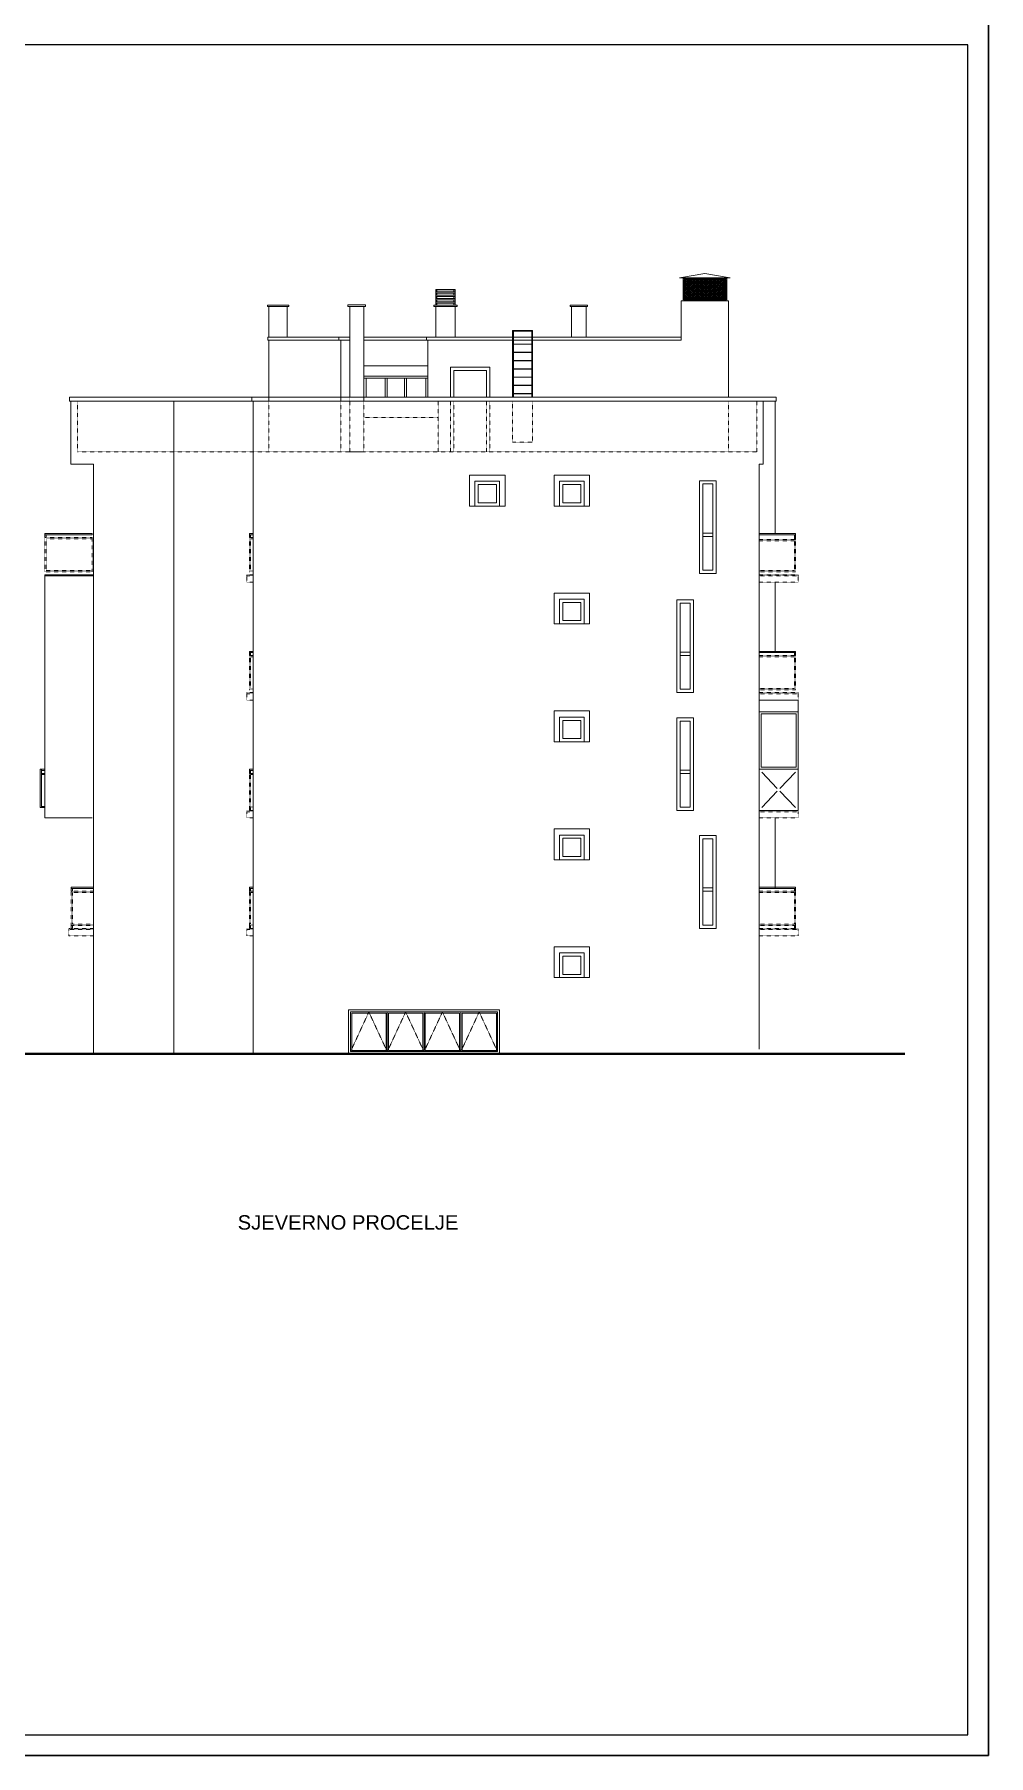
# Model space of a CAD drawing. Header units: millimetres. Extents: x -701 to 470890, y -446843 to -116129.
# Drawn here: x 217343 to 219657, y -229228 to -225053 of the extents above; entities that cross this region are included whole.
import ezdxf

# ---------------------------------------------------------------- set-up
doc = ezdxf.new("R2010")
doc.units = ezdxf.units.MM
doc.linetypes.add('ACAD_ISO03W100', pattern=[30, 12, -18])
doc.linetypes.add('HIDDEN', pattern=[0.375, 0.25, -0.125])
doc.layers.get('0').update_dxf_attribs({"lineweight": 0})
doc.layers.add('05-podgled-tanko', color=144, linetype='HIDDEN', lineweight=0)
doc.layers.add('09-oznaka stavke', color=1, linetype='Continuous', lineweight=0)
doc.layers.add('Kucni_broj', color=2, linetype='Continuous', plot=False)
doc.layers.add('SAST_Linija sastavnice', color=255, linetype='Continuous', plot=False)
doc.styles.add('tahoma10', font='tahoma.ttf', dxfattribs={"height": 2})

msp = doc.modelspace()

# ---------------------------------------------------------------- hatches: boundary and pattern name
at = {"layer": '05-podgled-tanko', "linetype": 'ByBlock', "ltscale": 5}
h = msp.add_hatch(dxfattribs=at)
h.set_pattern_fill('ANSI37', color=256)
h.set_pattern_definition([(45, (11337.017, -13346.2995), (-2.24506403, 2.24506403), []), (135, (11337.017, -13346.2995), (-2.24506403, -2.24506403), [])])
h.paths.add_polyline_path([(219019.68, -225696.27), (218919.01, -225696.27), (218919.01, -225647.6), (219019.68, -225647.6)])

# ---------------------------------------------------------------- linework, layer by layer
for points in [[(219030.49, -225642.94), (218907.5, -225642.94), (218907.5, -225642.94), (218968.99, -225632.43), (219030.49, -225642.94)], [(219022.68, -225699.27), (218916.01, -225699.27), (218916.01, -225644.6), (219022.68, -225644.6)], [(219019.68, -225696.27), (218919.01, -225696.27), (218919.01, -225647.6), (219019.68, -225647.6)], [(218363.34, -225671.22), (218316.34, -225671.22), (218316.34, -225672.31), (218363.34, -225672.31)], [(218316.34, -225672.31), (218319.32, -225672.31), (218319.32, -225677.13), (218316.34, -225677.13)], [(218363.34, -225677.13), (218316.34, -225677.13), (218316.34, -225680.34), (218363.34, -225680.34)], [(218316.34, -225680.34), (218319.32, -225680.34), (218319.32, -225685.17), (218316.34, -225685.17)], [(218363.34, -225685.17), (218316.34, -225685.17), (218316.34, -225688.38), (218363.34, -225688.38)], [(218316.34, -225688.38), (218319.32, -225688.38), (218319.32, -225693.2), (218316.34, -225693.2)], [(218363.34, -225693.2), (218316.34, -225693.2), (218316.34, -225696.41), (218363.34, -225696.41)], [(218316.34, -225696.41), (218319.32, -225696.41), (218319.32, -225701.24), (218316.34, -225701.24)], [(218363.34, -225672.31), (218360.36, -225672.31), (218360.36, -225677.13), (218363.34, -225677.13)], [(218363.34, -225680.34), (218360.36, -225680.34), (218360.36, -225685.17), (218363.34, -225685.17)], [(218363.34, -225688.38), (218360.36, -225688.38), (218360.36, -225693.2), (218363.34, -225693.2)], [(218363.34, -225696.41), (218360.36, -225696.41), (218360.36, -225701.24), (218363.34, -225701.24)], [(217960.18, -225709.27), (217908.32, -225709.27), (217908.32, -225712.36), (217960.18, -225712.36)], [(217911.34, -225787.27), (217956.34, -225787.27), (217956.34, -225712.36), (217911.34, -225712.36)], [(218103.31, -225712.36), (218146.13, -225712.36), (218146.13, -225708.35), (218103.31, -225708.35)], [(218368.24, -225709.27), (218312.06, -225709.27), (218312.06, -225712.36), (218368.24, -225712.36)], [(218363.34, -225701.24), (218316.34, -225701.24), (218316.34, -225704.45), (218363.34, -225704.45)], [(218316.34, -225704.45), (218319.32, -225704.45), (218319.32, -225709.27), (218316.34, -225709.27)], [(218363.34, -225704.45), (218360.36, -225704.45), (218360.36, -225709.27), (218363.34, -225709.27)], [(218684.44, -225709.27), (218642.61, -225709.27), (218642.61, -225712.36), (218684.44, -225712.36)], [(218645.34, -225787.27), (218681.34, -225787.27), (218681.34, -225712.36), (218645.34, -225712.36)], [(218504.63, -225803.75), (218549.21, -225803.75), (218549.21, -225804.47), (218504.63, -225804.47)], [(218504.63, -225823.75), (218549.21, -225823.75), (218549.21, -225824.47), (218504.63, -225824.47)], [(218504.63, -225843.75), (218549.21, -225843.75), (218549.21, -225844.47), (218504.63, -225844.47)], [(218504.63, -225863.75), (218549.21, -225863.75), (218549.21, -225864.47), (218504.63, -225864.47)], [(218142.34, -225886.77), (218142.34, -225932.27), (218147.34, -225932.27), (218147.34, -225886.77)], [(218193.97, -225886.77), (218193.97, -225932.27), (218198.97, -225932.27), (218198.97, -225886.77)], [(218245.71, -225886.77), (218245.71, -225932.27), (218240.71, -225932.27), (218240.71, -225886.77)], [(218297.34, -225886.77), (218297.34, -225932.27), (218292.34, -225932.27), (218292.34, -225886.77)], [(218504.63, -225883.75), (218549.21, -225883.75), (218549.21, -225884.47), (218504.63, -225884.47)], [(218504.63, -225903.75), (218549.21, -225903.75), (218549.21, -225904.47), (218504.63, -225904.47)], [(217870.07, -225932.27), (217428.08, -225932.27), (217428.08, -225942.27), (217870.07, -225942.27)], [(219142.16, -225932.27), (217870.07, -225932.27), (217870.07, -225942.27), (219142.16, -225942.27)], [(218504.63, -225923.75), (218549.21, -225923.75), (218549.21, -225924.47), (218504.63, -225924.47)], [(218411.34, -226136.77), (218411.34, -226196.77), (218398.34, -226196.77), (218398.34, -226121.77), (218484.34, -226121.77), (218484.34, -226196.77), (218471.34, -226196.77), (218471.34, -226136.77)], [(218411.34, -226136.77), (218471.34, -226136.77), (218471.34, -226196.77), (218411.34, -226196.77)], [(218419.34, -226144.77), (218463.34, -226144.77), (218463.34, -226188.77), (218419.34, -226188.77)], [(218616.34, -226136.77), (218616.34, -226196.77), (218603.34, -226196.77), (218603.34, -226121.77), (218689.34, -226121.77), (218689.34, -226196.77), (218676.34, -226196.77), (218676.34, -226136.77)], [(218616.34, -226136.77), (218676.34, -226136.77), (218676.34, -226196.77), (218616.34, -226196.77)], [(218624.34, -226144.77), (218668.34, -226144.77), (218668.34, -226188.77), (218624.34, -226188.77)], [(218988.34, -226352.27), (218988.34, -226143.27), (218964.34, -226143.27), (218964.34, -226352.27)], [(217483.34, -226266.27), (217368.34, -226266.27), (217368.34, -226263.27), (217483.34, -226263.27)], [(217371.34, -226273.27), (217368.34, -226273.27), (217368.34, -226266.27), (217371.34, -226266.27)], [(217873.34, -226266.27), (217864.34, -226266.27), (217864.34, -226263.27), (217873.34, -226263.27)], [(217867.34, -226273.27), (217864.34, -226273.27), (217864.34, -226266.27), (217867.34, -226266.27)], [(218988.34, -226270.27), (218964.34, -226270.27), (218964.34, -226262.27), (218988.34, -226262.27)], [(219100.34, -226266.27), (219189.2, -226266.27), (219189.2, -226263.27), (219100.34, -226263.27)], [(219186.2, -226278.27), (219189.2, -226278.27), (219189.2, -226266.27), (219186.2, -226266.27)], [(217368.34, -226366.27), (217486.34, -226366.27), (217486.34, -226363.27), (217368.34, -226363.27)], [(218616.34, -226422.77), (218616.34, -226482.77), (218603.34, -226482.77), (218603.34, -226407.77), (218689.34, -226407.77), (218689.34, -226482.77), (218676.34, -226482.77), (218676.34, -226422.77)], [(218616.34, -226422.77), (218676.34, -226422.77), (218676.34, -226482.77), (218616.34, -226482.77)], [(218624.34, -226430.77), (218668.34, -226430.77), (218668.34, -226474.77), (218624.34, -226474.77)], [(218933.34, -226641.27), (218933.34, -226432.27), (218909.34, -226432.27), (218909.34, -226641.27)], [(217873.34, -226552.27), (217864.34, -226552.27), (217864.34, -226549.27), (217873.34, -226549.27)], [(217867.34, -226559.27), (217864.34, -226559.27), (217864.34, -226552.27), (217867.34, -226552.27)], [(218933.34, -226559.27), (218909.34, -226559.27), (218909.34, -226551.27), (218933.34, -226551.27)], [(219100.34, -226552.27), (219189.2, -226552.27), (219189.2, -226549.27), (219100.34, -226549.27)], [(219186.2, -226559.27), (219189.2, -226559.27), (219189.2, -226552.27), (219186.2, -226552.27)], [(218616.34, -226708.77), (218616.34, -226768.77), (218603.34, -226768.77), (218603.34, -226693.77), (218689.34, -226693.77), (218689.34, -226768.77), (218676.34, -226768.77), (218676.34, -226708.77)], [(219195.2, -226667.27), (219100.34, -226667.27), (219100.34, -226695.85), (219195.2, -226695.85)], [(218616.34, -226708.77), (218676.34, -226708.77), (218676.34, -226768.77), (218616.34, -226768.77)], [(218624.34, -226716.77), (218668.34, -226716.77), (218668.34, -226760.77), (218624.34, -226760.77)], [(218933.34, -226927.27), (218933.34, -226718.27), (218909.34, -226718.27), (218909.34, -226927.27)], [(217360.21, -226928.27), (217357.21, -226928.27), (217357.21, -226835.27), (217360.21, -226835.27)], [(217368.34, -226838.27), (217360.21, -226838.27), (217360.21, -226835.27), (217368.34, -226835.27)], [(217368.34, -226848.27), (217360.21, -226848.27), (217360.21, -226845.27), (217368.34, -226845.27)], [(217873.34, -226838.27), (217864.34, -226838.27), (217864.34, -226835.27), (217873.34, -226835.27)], [(217867.34, -226845.27), (217864.34, -226845.27), (217864.34, -226838.27), (217867.34, -226838.27)], [(218933.34, -226845.27), (218909.34, -226845.27), (218909.34, -226837.27), (218933.34, -226837.27)], [(217368.34, -226925.27), (217360.21, -226925.27), (217360.21, -226928.27), (217368.34, -226928.27)], [(217867.34, -226928.27), (217864.34, -226928.27), (217864.34, -226935.27), (217867.34, -226935.27)], [(218616.34, -226994.77), (218616.34, -227054.77), (218603.34, -227054.77), (218603.34, -226979.77), (218689.34, -226979.77), (218689.34, -227054.77), (218676.34, -227054.77), (218676.34, -226994.77)], [(218616.34, -226994.77), (218676.34, -226994.77), (218676.34, -227054.77), (218616.34, -227054.77)], [(218624.34, -227002.77), (218668.34, -227002.77), (218668.34, -227046.77), (218624.34, -227046.77)], [(218988.34, -227213.27), (218988.34, -227004.27), (218964.34, -227004.27), (218964.34, -227213.27)], [(217486.34, -227124.27), (217432.34, -227124.27), (217432.34, -227121.27), (217486.34, -227121.27)], [(217435.34, -227131.27), (217432.34, -227131.27), (217432.34, -227124.27), (217435.34, -227124.27)], [(217873.34, -227124.27), (217864.34, -227124.27), (217864.34, -227121.27), (217873.34, -227121.27)], [(217867.34, -227131.27), (217864.34, -227131.27), (217864.34, -227124.27), (217867.34, -227124.27)], [(218988.34, -227131.27), (218964.34, -227131.27), (218964.34, -227123.27), (218988.34, -227123.27)], [(219100.34, -227124.27), (219189.2, -227124.27), (219189.2, -227121.27), (219100.34, -227121.27)], [(219186.2, -227131.27), (219189.2, -227131.27), (219189.2, -227124.27), (219186.2, -227124.27)], [(217435.34, -227214.27), (217432.34, -227214.27), (217432.34, -227221.27), (217435.34, -227221.27)], [(217867.34, -227214.27), (217864.34, -227214.27), (217864.34, -227221.27), (217867.34, -227221.27)], [(219186.2, -227214.27), (219189.2, -227214.27), (219189.2, -227221.27), (219186.2, -227221.27)], [(218616.34, -227280.77), (218616.34, -227340.77), (218603.34, -227340.77), (218603.34, -227265.77), (218689.34, -227265.77), (218689.34, -227340.77), (218676.34, -227340.77), (218676.34, -227280.77)], [(218616.34, -227280.77), (218676.34, -227280.77), (218676.34, -227340.77), (218616.34, -227340.77)], [(218624.34, -227288.77), (218668.34, -227288.77), (218668.34, -227332.77), (218624.34, -227332.77)], [(218104.63, -227525.27), (218471.34, -227525.27), (218471.34, -227419.05), (218104.63, -227419.05)], [(218109.63, -227520.27), (218466.34, -227520.27), (218466.34, -227424.05), (218109.63, -227424.05)], [(218198.8, -227424.05), (218109.63, -227424.05), (218109.63, -227520.27), (218198.8, -227520.27)], [(218195.8, -227427.05), (218112.63, -227427.05), (218112.63, -227517.27), (218195.8, -227517.27)], [(218287.98, -227424.05), (218198.8, -227424.05), (218198.8, -227520.27), (218287.98, -227520.27)], [(218284.98, -227427.05), (218201.8, -227427.05), (218201.8, -227517.27), (218284.98, -227517.27)], [(218377.16, -227424.05), (218287.98, -227424.05), (218287.98, -227520.27), (218377.16, -227520.27)], [(218374.16, -227427.05), (218290.98, -227427.05), (218290.98, -227517.27), (218374.16, -227517.27)], [(218466.34, -227424.05), (218377.16, -227424.05), (218377.16, -227520.27), (218466.34, -227520.27)], [(218463.34, -227427.05), (218380.16, -227427.05), (218380.16, -227517.27), (218463.34, -227517.27)]]:
    msp.add_lwpolyline(points, close=True, dxfattribs=at)
for points in [[(218363.34, -225794.54), (218911.34, -225794.54), (218911.34, -225699.27), (219026.34, -225699.27), (219026.34, -225932.27)], [(218142.34, -225932.27), (218142.34, -225712.36), (218108.34, -225712.36), (218108.34, -225932.27)], [(218363.34, -225787.27), (218363.34, -225712.36), (218316.34, -225712.36), (218316.34, -225787.27)], [(218502.63, -225932.27), (218502.63, -225770.81), (218551.21, -225770.81), (218551.21, -225932.27)], [(218504.63, -225932.27), (218504.63, -225772.81), (218549.21, -225772.81), (218549.21, -225932.27)], [(218108.34, -225787.27), (217908.97, -225787.27), (217908.97, -225794.54), (218108.34, -225794.54)], [(217911.34, -225794.54), (217911.34, -225932.27)], [(218086.34, -225794.54), (218081.77, -225794.54), (218081.77, -225787.27)], [(218086.34, -225794.54), (218086.34, -225932.27)], [(218363.34, -225787.27), (218142.34, -225787.27)], [(218142.34, -225794.54), (218363.34, -225794.54)], [(218297.34, -225794.54), (218294.34, -225794.54), (218294.34, -225787.27)], [(218297.34, -225932.27), (218297.34, -225794.54)], [(218911.34, -225787.27), (218363.34, -225787.27)], [(218908.91, -225794.54), (218911.34, -225794.54)], [(218297.34, -225856.77), (218142.34, -225856.77)], [(218352.34, -225932.27), (218352.34, -225860.27), (218447.34, -225860.27), (218447.34, -225932.27)], [(218297.34, -225932.27), (218297.34, -225881.77), (218142.34, -225881.77)], [(218297.34, -225886.77), (218142.34, -225886.77)], [(218360.34, -225932.27), (218360.34, -225868.27), (218439.34, -225868.27), (218439.34, -225932.27)], [(217546.34, -225942.27), (217431.34, -225942.27), (217431.34, -226095.27), (217486.34, -226095.27), (217486.34, -227525.27)], [(217681.34, -225942.27), (217681.34, -227525.27)], [(219100.34, -225942.27), (217873.34, -225942.27)], [(217873.34, -227525.27), (217873.34, -225959.87), (217873.34, -225959.87), (217873.34, -225942.27), (219100.34, -225942.27)], [(218108.34, -225942.27), (218142.34, -225942.27)], [(219100.34, -225942.27), (219110.79, -225942.27), (219110.79, -226095.27), (219100.34, -226095.27), (219100.34, -227514.27)], [(219139.34, -225942.27), (219139.34, -226263.27)], [(218996.34, -226360.27), (218996.34, -226135.27), (218956.34, -226135.27), (218956.34, -226360.27), (218996.34, -226360.27)], [(217486.34, -226366.27), (217368.34, -226366.27), (217368.34, -226953.27), (217483.34, -226953.27)], [(219139.34, -226381.27), (219139.34, -226549.27)], [(218941.34, -226649.27), (218941.34, -226424.27), (218901.34, -226424.27), (218901.34, -226649.27), (218941.34, -226649.27)], [(218941.34, -226935.27), (218941.34, -226710.27), (218901.34, -226710.27), (218901.34, -226935.27), (218941.34, -226935.27)], [(219139.34, -226953.27), (219139.34, -227124.27)], [(218996.34, -227221.27), (218996.34, -226996.27), (218956.34, -226996.27), (218956.34, -227221.27), (218996.34, -227221.27)]]:
    msp.add_lwpolyline(points, dxfattribs=at)
at = {"layer": '05-podgled-tanko', "linetype": 'ACAD_ISO03W100', "ltscale": 0.005}
for points in [[(217447.34, -225942.27), (217447.34, -226065.27), (219094.79, -226065.27), (219094.79, -225942.27)], [(217911.34, -225932.27), (217911.34, -226065.27)], [(218086.34, -225932.27), (218086.34, -226065.27)], [(218322.34, -225982.27), (218322.34, -225942.27)], [(218352.34, -226065.27), (218352.34, -225942.27)], [(218360.34, -225942.27), (218360.34, -226065.27), (218439.34, -226065.27), (218439.34, -225942.27)], [(218447.34, -225942.27), (218447.34, -226065.27)], [(218551.21, -225942.27), (218551.21, -226042.14), (218502.63, -226042.14), (218502.63, -225942.27)], [(219026.34, -225942.27), (219026.34, -226065.27)], [(218322.34, -226065.27), (218322.34, -225982.27), (218142.34, -225982.27)]]:
    msp.add_lwpolyline(points, dxfattribs=at)
at = {"layer": '05-podgled-tanko'}
for points in [[(217966.26, -225942.27), (218104.26, -225942.27)], [(217368.34, -226356.27), (217368.34, -226273.27), (217483.34, -226273.27), (217483.34, -226356.27), (217368.34, -226356.27)], [(217864.34, -226356.27), (217864.34, -226273.27), (217873.34, -226273.27), (217873.34, -226356.27), (217864.34, -226356.27)], [(219189.2, -226356.27), (219189.2, -226278.27), (219100.34, -226278.27), (219100.34, -226356.27), (219189.2, -226356.27)], [(217873.34, -226366.27), (217858.34, -226366.27), (217858.34, -226381.27), (217873.34, -226381.27), (217873.34, -226366.27)], [(219100.34, -226366.27), (219195.2, -226366.27), (219195.2, -226381.27), (219100.34, -226381.27), (219100.34, -226366.27)], [(217864.34, -226642.27), (217864.34, -226559.27), (217873.34, -226559.27), (217873.34, -226642.27), (217864.34, -226642.27)], [(219189.2, -226642.27), (219189.2, -226559.27), (219100.34, -226559.27), (219100.34, -226642.27), (219189.2, -226642.27)], [(217873.34, -226652.27), (217858.34, -226652.27), (217858.34, -226667.27), (217873.34, -226667.27), (217873.34, -226652.27)], [(219100.34, -226652.27), (219195.2, -226652.27), (219195.2, -226667.27), (219100.34, -226667.27), (219100.34, -226652.27)], [(217864.34, -226928.27), (217864.34, -226845.27), (217873.34, -226845.27), (217873.34, -226928.27), (217864.34, -226928.27)], [(217873.34, -226938.27), (217858.34, -226938.27), (217858.34, -226953.27), (217873.34, -226953.27), (217873.34, -226938.27)], [(219100.34, -226938.27), (219195.2, -226938.27), (219195.2, -226953.27), (219100.34, -226953.27), (219100.34, -226938.27)], [(217432.34, -227214.27), (217432.34, -227131.27), (217486.34, -227131.27), (217486.34, -227214.27), (217432.34, -227214.27)], [(217864.34, -227214.27), (217864.34, -227131.27), (217873.34, -227131.27), (217873.34, -227214.27), (217864.34, -227214.27)], [(219189.2, -227214.27), (219189.2, -227131.27), (219100.34, -227131.27), (219100.34, -227214.27), (219189.2, -227214.27)], [(217486.34, -227224.27), (217426.34, -227224.27), (217426.34, -227239.27), (217486.34, -227239.27), (217486.34, -227224.27)], [(217873.34, -227224.27), (217858.34, -227224.27), (217858.34, -227239.27), (217873.34, -227239.27), (217873.34, -227224.27)], [(219100.34, -227224.27), (219195.2, -227224.27), (219195.2, -227239.27), (219100.34, -227239.27), (219100.34, -227224.27)]]:
    msp.add_lwpolyline(points, dxfattribs=at).dxf.unprotected_set("ltscale", 0)
at = {"layer": '05-podgled-tanko', "linetype": 'ACAD_ISO03W100', "ltscale": 0.005}
msp.add_lwpolyline([(218108.34, -225932.27), (218142.34, -225932.27), (218142.34, -226065.27), (218108.34, -226065.27)], close=True, dxfattribs=at)
at = {"layer": '05-podgled-tanko'}
for points in [[(217371.34, -226353.27), (217371.34, -226276.27), (217483.34, -226276.27), (217483.34, -226353.27)], [(217867.34, -226353.27), (217867.34, -226276.27), (217873.34, -226276.27), (217873.34, -226353.27)], [(219186.2, -226353.27), (219186.2, -226281.27), (219100.34, -226281.27), (219100.34, -226353.27)], [(217873.34, -226366.27), (217858.34, -226366.27), (217858.34, -226363.27), (217873.34, -226363.27)], [(219100.34, -226366.27), (219195.2, -226366.27), (219195.2, -226363.27), (219100.34, -226363.27)], [(217867.34, -226639.27), (217867.34, -226562.27), (217873.34, -226562.27), (217873.34, -226639.27)], [(219186.2, -226639.27), (219186.2, -226562.27), (219100.34, -226562.27), (219100.34, -226639.27)], [(217873.34, -226652.27), (217858.34, -226652.27), (217858.34, -226649.27), (217873.34, -226649.27)], [(219100.34, -226652.27), (219195.2, -226652.27), (219195.2, -226649.27), (219100.34, -226649.27)], [(217867.34, -226925.27), (217867.34, -226848.27), (217873.34, -226848.27), (217873.34, -226925.27)], [(217873.34, -226938.27), (217858.34, -226938.27), (217858.34, -226935.27), (217873.34, -226935.27)], [(219100.34, -226938.27), (219195.2, -226938.27), (219195.2, -226935.27), (219100.34, -226935.27)], [(217435.34, -227211.27), (217435.34, -227134.27), (217486.34, -227134.27), (217486.34, -227211.27)], [(217867.34, -227211.27), (217867.34, -227134.27), (217873.34, -227134.27), (217873.34, -227211.27)], [(219186.2, -227211.27), (219186.2, -227134.27), (219100.34, -227134.27), (219100.34, -227211.27)], [(217486.34, -227224.27), (217426.34, -227224.27), (217426.34, -227221.27), (217486.34, -227221.27)], [(217873.34, -227224.27), (217858.34, -227224.27), (217858.34, -227221.27), (217873.34, -227221.27)], [(219100.34, -227224.27), (219195.2, -227224.27), (219195.2, -227221.27), (219100.34, -227221.27)]]:
    msp.add_lwpolyline(points, close=True, dxfattribs=at).dxf.unprotected_set("ltscale", 0)
at = {"layer": '05-podgled-tanko', "ltscale": 0.5}
for points in [[(218109.63, -227520.27), (218154.21, -227424.05), (218198.8, -227520.27)], [(218198.8, -227520.27), (218243.39, -227424.05), (218287.98, -227520.27)], [(218287.98, -227520.27), (218332.57, -227424.05), (218377.16, -227520.27)], [(218377.16, -227520.27), (218421.75, -227424.05), (218466.34, -227520.27)]]:
    msp.add_lwpolyline(points, dxfattribs=at)
at = {"layer": '05-podgled-tanko', "linetype": 'ByBlock', "lineweight": 40, "ltscale": 5}
msp.add_lwpolyline([(219454.34, -227525.27), (217096.45, -227525.27)], dxfattribs=at)
at = {"layer": '09-oznaka stavke', "color": 20, "linetype": 'ByBlock', "ltscale": 5, "true_color": 0xf0310f}
for points in [[(219195.2, -226835.27), (219100.34, -226835.27), (219100.34, -226695.85), (219195.2, -226695.85)], [(219190.2, -226830.27), (219105.34, -226830.27), (219105.34, -226700.85), (219190.2, -226700.85)], [(219100.34, -226835.27), (219195.2, -226835.27), (219195.2, -226935.27), (219100.34, -226935.27)]]:
    msp.add_lwpolyline(points, close=True, dxfattribs=at)
for points in [[(219106.97, -226842.26), (219144.45, -226881.77)], [(219188.57, -226842.26), (219151.08, -226881.77)], [(219144.45, -226888.77), (219106.97, -226928.28)], [(219151.08, -226888.77), (219188.57, -226928.28)]]:
    msp.add_lwpolyline(points, dxfattribs=at)
at = {"layer": 'Kucni_broj'}
for points in [[(213717.02, -225027.75), (219657.02, -225027.75), (219657.02, -229227.75), (213717.02, -229227.75)], [(213717.02, -229227.75), (219657.02, -229227.75), (219657.02, -225027.75), (213717.02, -225027.75)]]:
    msp.add_lwpolyline(points, close=True, dxfattribs=at)
at = {"layer": 'SAST_Linija sastavnice'}
msp.add_lwpolyline([(213969.02, -229177.75), (219607.02, -229177.75), (219607.02, -225077.75), (213969.02, -225077.75)], close=True, dxfattribs=at)

# ---------------------------------------------------------------- texts
at = {"insert": (217836.09, -227916.98), "char_height": 35, "attachment_point": 1, "style": 'tahoma10'}
msp.add_mtext_dynamic_manual_height_columns('{\\fArial|b0|i0|c238|p34;SJEVERNO PROCELJE}', width=949.1551, gutter_width=10, heights=[0], dxfattribs=at)

doc.saveas('drawing.dxf')
